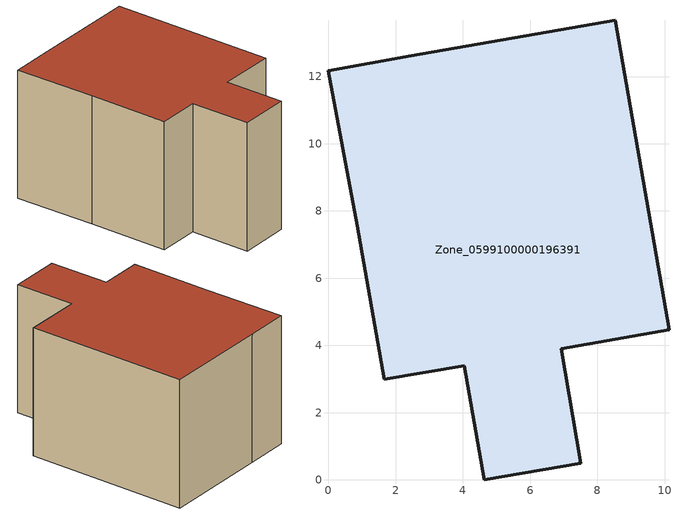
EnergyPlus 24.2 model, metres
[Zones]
Zone_0599100000196391
 floor ground (C_G): 6.92,3.9 7.51,0.5 4.63,0 4.03,3.4 1.65,2.99 0.85,7.56 0,12.17 2.46,12.62 8.53,13.68 10.13,4.46 z2.12
 wall outside (C_F): 2.46,12.62 0,12.17 0.85,7.56 1.65,2.99 4.03,3.4 4.63,0 7.51,0.5 6.92,3.9 10.13,4.46 8.53,13.68 2.46,12.62 z2.12:9.54
 roof outside (C_R): 10.13,4.46 8.53,13.68 2.46,12.62 0,12.17 0.85,7.56 1.65,2.99 4.03,3.4 4.63,0 7.51,0.5 6.92,3.9 z9.54
[BUILDING]
Pand.0599100000196391: North Axis=0; Terrain=City; Loads Convergence Tolerance Value=0.04; Temperature Convergence Tolerance Value=0.4; Solar Distribution=FullExterior; Maximum Number of Warmup Days=25; Minimum Number of Warmup Days=1
[Site:Location]
Rotterdam.The.Hague.AP_ZH_NLD Design_Conditions: Latitude=51.96; Longitude=4.45; Time Zone=1; Elevation=-4.5
[SITE:GROUNDTEMPERATURE:BUILDINGSURFACE]
18, 18, 18, 18, 18, 18, 18, 18, 18, 18, 18, 18
[MATERIAL] Thermal Absorptance=0.9; Solar Absorptance=0.7; Visible Absorptance=0.7
Name | Roughness | Thickness | Conductivity | Density | Specific Heat
G.TC.1975-1991 | MediumSmooth | 0.15 | 0.288461 | 540 | 1210
F.TC.1975-1991 | Rough | 0.3 | 0.230769 | 1920 | 840
R.TC.1975-1991 | MediumRough | 0.2 | 0.153846 | 1500 | 1000
[CONSTRUCTION]
C_G: G.TC.1975-1991
C_F: F.TC.1975-1991
C_R: R.TC.1975-1991
[ZONE]
Zone_0599100000196391: Type=1; Multiplier=1; Ceiling Height=Autocalculate; Volume=Autocalculate; Floor Area=autocalculate; Part of Total Floor Area=Yes
[ZONEINFILTRATION:DESIGNFLOWRATE]
Infil_Zone_0599100000196391: Zone or ZoneList or Space or SpaceList=Zone_0599100000196391; Schedule=AlwaysOn; Design Flow Rate Calculation Method=Flow/Area; Flow Rate per Floor Area=0.003; Constant Term Coefficient=1; Temperature Term Coefficient=0; Velocity Term Coefficient=0; Velocity Squared Term Coefficient=0
[HVACTEMPLATE:ZONE:IDEALLOADSAIRSYSTEM]
Zone_0599100000196391: Maximum Heating Supply Air Temperature=50; Minimum Cooling Supply Air Temperature=13; Maximum Heating Supply Air Humidity Ratio=0.0156; Minimum Cooling Supply Air Humidity Ratio=0.0077; Heating Limit=NoLimit; Cooling Limit=NoLimit; Dehumidification Control Type=ConstantSensibleHeatRatio; Cooling Sensible Heat Ratio=0.7; Dehumidification Setpoint=60; Humidification Control Type=None; Humidification Setpoint=30; Outdoor Air Method=None; Outdoor Air Flow Rate per Person=0.00944; Outdoor Air Flow Rate per Zone Floor Area=0; Outdoor Air Flow Rate per Zone=0; Demand Controlled Ventilation Type=None; Outdoor Air Economizer Type=NoEconomizer; Heat Recovery Type=None; Sensible Heat Recovery Effectiveness=0.7; Latent Heat Recovery Effectiveness=0.65
[ZONECONTROL:THERMOSTAT]
ThermostatControl_Zone_0599100000196391: Zone or ZoneList=Zone_0599100000196391; Control Type Schedule=DualSetpointControlType; Control 1=Thermostat_Zone_0599100000196391; Temperature Difference Between Cutout And Setpoint=0
[THERMOSTATSETPOINT:DUALSETPOINT]
Thermostat_Zone_0599100000196391: Heating Setpoint Temperature Schedule=HeatingSetpoint_Zone_0599100000196391; Cooling Setpoint Temperature Schedule=CoolingSetpoint_Zone_0599100000196391
[SCHEDULE:COMPACT]
HeatingSetpoint_Zone_0599100000196391: Through: 12/31, For: AllDays, Until: 24:00, 21
CoolingSetpoint_Zone_0599100000196391: Through: 12/31, For: AllDays, Until: 24:00, 24
DualSetpointControlType: Through: 12/31, For: AllDays, Until: 24:00, 4
AlwaysOn: Through: 12/31, For: AllDays, Until: 24:00, 1
